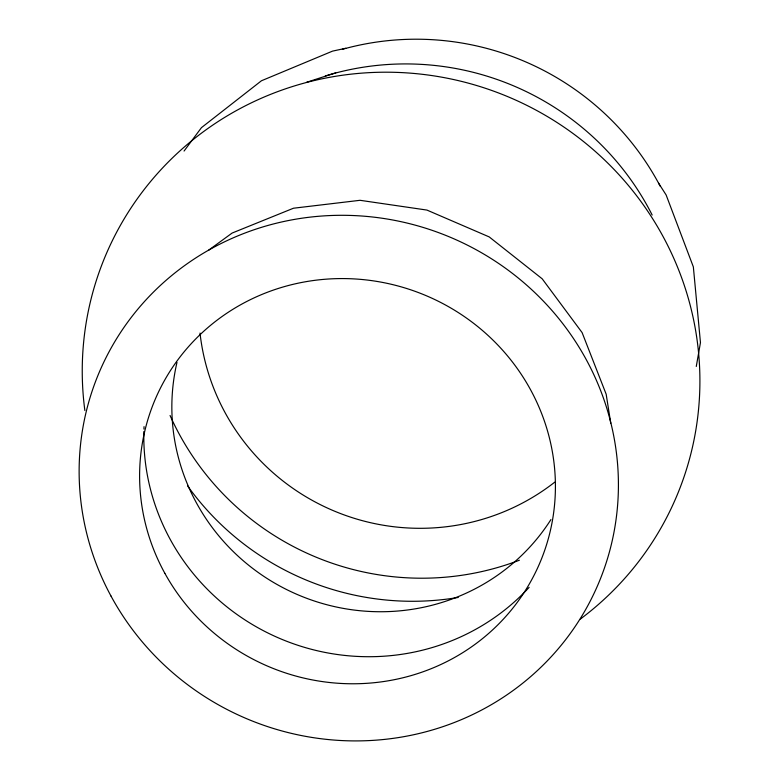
<?xml version="1.0" encoding="UTF-8"?>
<svg xmlns="http://www.w3.org/2000/svg" width="780" height="780" viewBox="0 0 780 780"><rect width="100%" height="100%" fill="white"/><g stroke="black" fill="none" stroke-linecap="round" stroke-linejoin="round"><path stroke-width="1.17" d="M696.267 366.483L700.459 342.596L693.352 266.897L666.13 194.961L658.534 183.085M184.06 151.047L201.445 127.657L261.436 80.769L332.524 51.129L345.803 48.253M208.777 250.078L232.118 233.054L293.485 208.221L360.048 200.304L426.933 210.073L489.187 236.905L542.188 278.811L582.104 332.592L606.167 394.202L610.75 423.238M306.472 82.329L335.722 72.852M84.864 410.514A309.875 302.728 22.5 0 1 508.589 96.993A309.875 302.728 22.5 0 1 580.359 619.057M458.221 597.441A272.747 267.979 22.5 0 1 187.678 486.037M325.348 75.943A272.747 267.979 22.5 0 1 652.168 215.026M554.726 482.177A219.599 216.372 22.5 0 1 333.928 510.91A219.599 216.372 22.5 0 1 200.011 333.06M550.943 519.548A205.569 200.002 22.5 0 1 299.081 595.276A205.569 200.002 22.5 0 1 176.982 362.417M529.123 587.369A221.169 214.334 22.5 0 1 283.715 640.097A221.169 214.334 22.5 0 1 143.871 431.506M143.949 429.078A221.169 214.334 22.5 0 1 144.047 426.64M519.383 560.225A272.883 268.915 22.5 0 1 170.059 415.486M342.352 49.316A272.883 268.915 22.5 0 1 660.231 186.264M164.843 573.29A208.982 201.484 22.5 0 0 524.823 591.386A208.982 201.484 22.5 0 0 352.862 278.84A208.982 201.484 22.5 0 0 164.843 573.29M110.974 596.008A271.04 261.368 22.5 0 0 577.756 622.576A271.04 261.368 22.5 0 0 357.601 215.748A271.04 261.368 22.5 0 0 110.974 596.008"/></g></svg>
